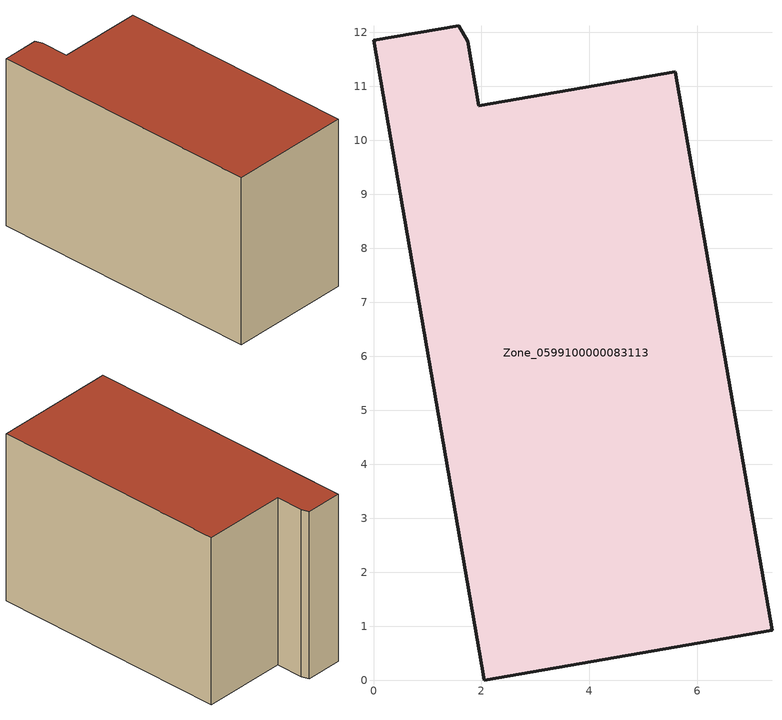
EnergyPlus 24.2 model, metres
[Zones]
Zone_0599100000083113
 floor ground (C_G): 1.58,12.12 1.74,11.83 1.95,10.64 5.59,11.27 7.38,0.93 2.05,0 0,11.85 z0
 wall outside (C_F): 2.05,0 7.38,0.93 5.59,11.27 1.95,10.64 1.74,11.83 1.58,12.12 0,11.85 2.05,0 z0:7.55
 roof outside (C_R): 1.74,11.83 1.58,12.12 0,11.85 2.05,0 7.38,0.93 5.59,11.27 1.95,10.64 z7.55
[BUILDING]
Pand.0599100000083113: North Axis=0; Terrain=City; Loads Convergence Tolerance Value=0.04; Temperature Convergence Tolerance Value=0.4; Solar Distribution=FullExterior; Maximum Number of Warmup Days=25; Minimum Number of Warmup Days=1
[Site:Location]
Rotterdam.The.Hague.AP_ZH_NLD Design_Conditions: Latitude=51.96; Longitude=4.45; Time Zone=1; Elevation=-4.5
[SITE:GROUNDTEMPERATURE:BUILDINGSURFACE]
18, 18, 18, 18, 18, 18, 18, 18, 18, 18, 18, 18
[MATERIAL] Thermal Absorptance=0.9; Solar Absorptance=0.7; Visible Absorptance=0.7
Name | Roughness | Thickness | Conductivity | Density | Specific Heat
G.TI.1992-2005 | MediumSmooth | 0.15 | 0.06 | 540 | 1210
F.TI.1992-2005 | Rough | 0.3 | 0.12 | 1920 | 840
R.TI.1992-2005 | MediumRough | 0.2 | 0.08 | 1500 | 1000
[CONSTRUCTION]
C_G: G.TI.1992-2005
C_F: F.TI.1992-2005
C_R: R.TI.1992-2005
[ZONE]
Zone_0599100000083113: Type=1; Multiplier=1; Ceiling Height=Autocalculate; Volume=Autocalculate; Floor Area=autocalculate; Part of Total Floor Area=Yes
[ZONEINFILTRATION:DESIGNFLOWRATE]
Infil_Zone_0599100000083113: Zone or ZoneList or Space or SpaceList=Zone_0599100000083113; Schedule=AlwaysOn; Design Flow Rate Calculation Method=Flow/Area; Flow Rate per Floor Area=0.0015; Constant Term Coefficient=1; Temperature Term Coefficient=0; Velocity Term Coefficient=0; Velocity Squared Term Coefficient=0
[HVACTEMPLATE:ZONE:IDEALLOADSAIRSYSTEM]
Zone_0599100000083113: Maximum Heating Supply Air Temperature=50; Minimum Cooling Supply Air Temperature=13; Maximum Heating Supply Air Humidity Ratio=0.0156; Minimum Cooling Supply Air Humidity Ratio=0.0077; Heating Limit=NoLimit; Cooling Limit=NoLimit; Dehumidification Control Type=ConstantSensibleHeatRatio; Cooling Sensible Heat Ratio=0.7; Dehumidification Setpoint=60; Humidification Control Type=None; Humidification Setpoint=30; Outdoor Air Method=None; Outdoor Air Flow Rate per Person=0.00944; Outdoor Air Flow Rate per Zone Floor Area=0; Outdoor Air Flow Rate per Zone=0; Demand Controlled Ventilation Type=None; Outdoor Air Economizer Type=NoEconomizer; Heat Recovery Type=None; Sensible Heat Recovery Effectiveness=0.7; Latent Heat Recovery Effectiveness=0.65
[ZONECONTROL:THERMOSTAT]
ThermostatControl_Zone_0599100000083113: Zone or ZoneList=Zone_0599100000083113; Control Type Schedule=DualSetpointControlType; Control 1=Thermostat_Zone_0599100000083113; Temperature Difference Between Cutout And Setpoint=0
[THERMOSTATSETPOINT:DUALSETPOINT]
Thermostat_Zone_0599100000083113: Heating Setpoint Temperature Schedule=HeatingSetpoint_Zone_0599100000083113; Cooling Setpoint Temperature Schedule=CoolingSetpoint_Zone_0599100000083113
[SCHEDULE:COMPACT]
HeatingSetpoint_Zone_0599100000083113: Through: 12/31, For: AllDays, Until: 24:00, 21
CoolingSetpoint_Zone_0599100000083113: Through: 12/31, For: AllDays, Until: 24:00, 24
DualSetpointControlType: Through: 12/31, For: AllDays, Until: 24:00, 4
AlwaysOn: Through: 12/31, For: AllDays, Until: 24:00, 1
